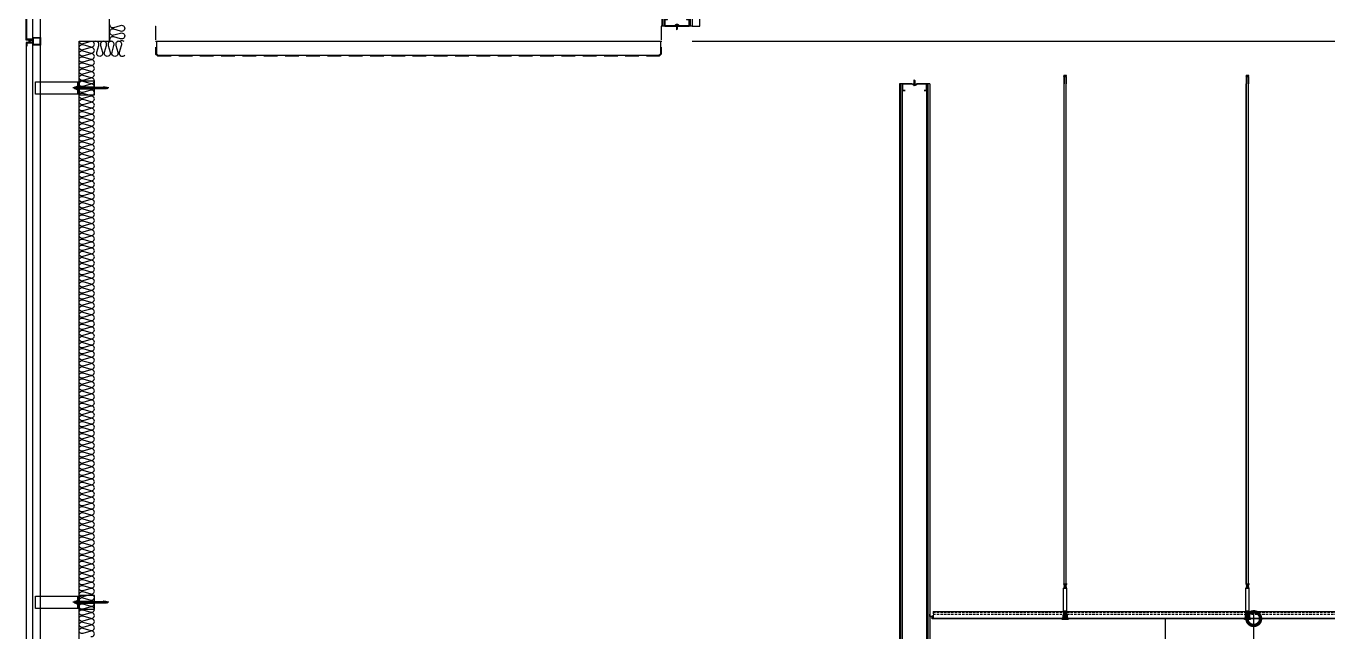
# Model space of a CAD drawing. Header units: millimetres. Extents: x 19868 to 801382, y -4805 to 85279.
# Drawn here: x 327538 to 336110, y 71291 to 75279 of the extents above; entities that cross this region are included whole.
import ezdxf

# ---------------------------------------------------------------- set-up
doc = ezdxf.new("R2010")
doc.units = ezdxf.units.MM
doc.header["$LTSCALE"] = 250
for name, pattern in [('A2', [8, 2, -2, 2, -2]), ('CENTER', [50.8, 31.75, -6.35, 6.35, -6.35]), ('CENTER2', [28.575, 19.05, -3.175, 3.175, -3.175]), ('H1', [1.5, 1, -0.5]), ('HID', [2.8, 1.8, -1]), ('HIDDEN', [9.525, 6.35, -3.175])]:
    doc.linetypes.add(name, pattern=pattern)
doc.layers.get('Defpoints').update_dxf_attribs({"color": 151})
for name, color, linetype in [('8입면선', 8, 'Continuous'), ('A-ETC-8', 8, 'Continuous'), ('A-ETC-SERVER', 5, 'H1'), ('A-FIN', 6, 'Continuous'), ('A-FIN-8', 8, 'Continuous'), ('A-WALL-D', 7, 'Continuous'), ('A-WP', 1, 'HID'), ('C-1', 252, 'Continuous'), ('C-HANGER', 8, 'Continuous'), ('C-HANGER-C', 8, 'Continuous'), ('C-sec', 252, 'Continuous'), ('C-STL4', 252, 'Continuous'), ('C-STL6', 8, 'Continuous'), ('C-T-BAR MAIN-', 252, 'Continuous'), ('C-삼성엔지니어링_CEILING', 252, 'Continuous'), ('C-압출', 252, 'Continuous'), ('GAGAM-DT', 7, 'Continuous'), ('ISL', 251, 'Continuous'), ('MO-S', 3, 'Continuous'), ('입면', 7, 'Continuous')]:
    doc.layers.add(name, color=color, linetype=linetype)
doc.layers.add('C-중심선', color=252, linetype='CENTER2', lineweight=20)
doc.layers.add('CK', color=221, linetype='Continuous', plot=False)
doc.styles.add('Gdim', font='')
doc.styles.get('Gdim').set_extended_font_data('Dotum')
doc.dimstyles.new('Gdim50', dxfattribs={"dimscale": 30, "dimtxt": 3, "dimasz": 6, "dimexe": 1.5, "dimexo": 2, "dimgap": 1, "dimtad": 1, "dimdec": 0, "dimzin": 0, "dimdsep": 46, "dimlunit": 6, "dimtxsty": 'Gdim', "dimblk": 'DOTSMALL', "dimcen": 1.5, "dimdle": 1.5, "dimclrd": 256, "dimclre": 256, "dimclrt": 256, "dimazin": 0, "dimtfac": 1, "dimtdec": 0, "dimtix": 1, "dimtmove": 2, "dimatfit": 3, "dimldrblk": 'DOTSMALL', "dimfxl": 1.5, "dimtolj": 1, "dimtzin": 0, "dimlwd": -1, "dimlwe": -1, "dimarcsym": 1})

# ---------------------------------------------------------------- blocks, each defined once
blk = doc.blocks.new('usgh')
at = {"layer": 'C-STL4'}
blk.add_lwpolyline([(1763311, 329517), (1763311, 329599), (1763381, 329599), (1763381, 329517)], close=True, dxfattribs=at)
at = {"layer": 'C-압출', "color": 252, "linetype": 'Continuous', "lineweight": 40, "extrusion": (0, 0, -1)}
for p, q in [((1763325, 329522), (1763320, 329517)), ((1763325, 329599), (1763322, 329596)), ((1763322, 329596), (1763325, 329592)), ((1763325, 329592), (1763322, 329588)), ((1763322, 329588), (1763325, 329584)), ((1763325, 329584), (1763322, 329580)), ((1763322, 329580), (1763325, 329576)), ((1763325, 329576), (1763322, 329572)), ((1763322, 329572), (1763325, 329568)), ((1763325, 329568), (1763322, 329565)), ((1763322, 329565), (1763325, 329561)), ((1763325, 329561), (1763322, 329557)), ((1763322, 329557), (1763325, 329553)), ((1763325, 329553), (1763322, 329549)), ((1763322, 329549), (1763325, 329545)), ((1763325, 329545), (1763322, 329541)), ((1763322, 329541), (1763325, 329538)), ((1763325, 329538), (1763322, 329534)), ((1763322, 329534), (1763325, 329530)), ((1763325, 329530), (1763322, 329526)), ((1763322, 329526), (1763325, 329522)), ((1763363, 329517), (1763368, 329522)), ((1763364, 329596), (1763368, 329599)), ((1763368, 329592), (1763364, 329596)), ((1763364, 329588), (1763368, 329592)), ((1763368, 329584), (1763364, 329588)), ((1763364, 329580), (1763368, 329584)), ((1763368, 329576), (1763364, 329580)), ((1763364, 329572), (1763368, 329576)), ((1763368, 329568), (1763364, 329572)), ((1763364, 329565), (1763368, 329568)), ((1763368, 329561), (1763364, 329565)), ((1763364, 329557), (1763368, 329561)), ((1763368, 329553), (1763364, 329557)), ((1763364, 329549), (1763368, 329553)), ((1763368, 329545), (1763364, 329549)), ((1763364, 329541), (1763368, 329545)), ((1763368, 329538), (1763364, 329541)), ((1763364, 329534), (1763368, 329538)), ((1763368, 329530), (1763364, 329534)), ((1763364, 329526), (1763368, 329530)), ((1763368, 329522), (1763364, 329526))]:
    blk.add_line(p, q, dxfattribs=at)
at = {"layer": 'C-중심선'}
blk.add_line((1763346, 329623), (1763346, 329480), dxfattribs=at)
blk = doc.blocks.new('r6okghj')
at = {"layer": 'C-삼성엔지니어링_CEILING'}
for p, q in [((1770244, 316436), (1770234, 316431)), ((1770244, 316390), (1770234, 316396)), ((1770344, 316436), (1770244, 316436)), ((1770253, 316436), (1770264, 316431)), ((1770253, 316390), (1770264, 316396)), ((1770274, 316436), (1770264, 316431)), ((1770264, 316396), (1770264, 316431)), ((1770274, 316390), (1770264, 316396)), ((1770314, 316436), (1770324, 316431)), ((1770314, 316390), (1770324, 316396)), ((1770334, 316436), (1770324, 316431)), ((1770324, 316396), (1770324, 316431)), ((1770334, 316390), (1770324, 316396)), ((1770344, 316436), (1770354, 316431)), ((1770344, 316390), (1770354, 316396))]:
    blk.add_line(p, q, dxfattribs=at)
for points in [[(1770234, 316431), (1770234, 316396)], [(1770244, 316390), (1770344, 316390)], [(1770354, 316396), (1770354, 316431)]]:
    blk.add_lwpolyline(points, dxfattribs=at)
blk = doc.blocks.new('격자틀-1')
at = {"layer": 'C-HANGER'}
for p, q in [((-16.4, 230.4), (6.3, 230.4)), ((-16.4, 230.4), (-16.4, 228.9)), ((-16.4, 228.9), (6.3, 228.9)), ((6.3, 230.4), (6.3, 228.9))]:
    blk.add_line(p, q, dxfattribs=at)
at = {"layer": 'C-HANGER-C'}
for p, q in [((-16.1, 52.1), (-16.1, 202)), ((6, 202), (-16.1, 202)), ((6, 52.1), (6, 202)), ((6, 52.1), (-16.1, 52.1))]:
    blk.add_line(p, q, dxfattribs=at)
at = {"layer": 'C-STL6', "linetype": 'CENTER2', "ltscale": 20}
blk.add_line((-5, 52.7), (-5, -5), dxfattribs=at)
at = {"layer": 'C-T-BAR MAIN-'}
blk.add_lwpolyline([(-14.3, 41.1), (-14.3, 52.1), (4.2, 52.1), (4.2, 41.1), (2.2, 41.1), (2.2, 50.1), (-12.3, 50.1), (-12.3, 41.1), (-14.3, 41.1)], dxfattribs=at)
at = {"layer": 'C-삼성엔지니어링_CEILING'}
for p, q in [((-14, 202), (-14, 203.8)), ((-12.4, 210.8), (-13.9, 209.9)), ((-12.4, 203.8), (-13.9, 204.7)), ((2.3, 210.8), (-12.4, 210.8)), ((2.3, 203.8), (-12.4, 203.8)), ((-11.1, 210.8), (-9.5, 209.9)), ((-11.1, 203.8), (-9.5, 204.7)), ((-10.7, 220.3), (-2.2, 222)), ((-10.7, 220.3), (-9.9, 221.6)), ((-10.7, 218.1), (1, 220.5)), ((-10.7, 220.3), (-9.9, 219.4)), ((-10.7, 218.1), (-9.9, 219.4)), ((-10.7, 215.9), (1, 218.3)), ((-10.7, 218.1), (-9.9, 217.2)), ((-10.7, 215.9), (-9.9, 217.2)), ((-10.7, 213.7), (1, 216.1)), ((-10.7, 215.9), (-9.9, 215)), ((-10.7, 213.7), (-9.9, 215)), ((-10.7, 213.7), (-9.9, 212.8)), ((-10.4, 213.4), (-10.4, 210.8)), ((-10.3, 222), (-9.9, 221.6)), ((-9.9, 221.6), (-7.6, 222)), ((-9.9, 221.6), (-7.6, 222)), ((-9.9, 219.4), (-0.2, 221.3)), ((-9.9, 219.4), (-0.2, 221.3)), ((-9.9, 217.2), (-0.2, 219.1)), ((-9.9, 217.2), (-0.2, 219.1)), ((-9.9, 215), (-0.2, 216.9)), ((-9.9, 215), (-0.2, 216.9)), ((-9.9, 212.8), (-0.2, 214.7)), ((-9.9, 212.8), (-0.2, 214.7)), ((-8, 210.8), (-9.5, 209.9)), ((-9.5, 204.7), (-9.5, 209.9)), ((-8, 203.8), (-9.5, 204.7)), ((-2.1, 210.8), (-0.6, 209.9)), ((-2.1, 203.8), (-0.6, 204.7)), ((1, 210.8), (-0.6, 209.9)), ((-0.6, 204.7), (-0.6, 209.9)), ((1, 203.8), (-0.6, 204.7)), ((-0.2, 221.3), (0.4, 222)), ((-0.2, 221.3), (1, 220.5)), ((-0.2, 219.1), (1, 220.5)), ((-0.2, 219.1), (1, 218.3)), ((-0.2, 216.9), (1, 218.3)), ((-0.2, 216.9), (1, 216.1)), ((-0.2, 214.7), (1, 216.1)), ((0.3, 215.3), (0.3, 210.8)), ((0.3, 215.3), (0.3, 210.8)), ((2.3, 210.8), (3.8, 209.9)), ((2.3, 203.8), (3.8, 204.7)), ((3.9, 202), (3.9, 203.8))]:
    blk.add_line(p, q, dxfattribs=at)
for points in [[(3.9, 203.8), (-14, 203.8)], [(-13.9, 209.9), (-13.9, 204.7)], [(-12.4, 203.8), (2.3, 203.8)], [(3.8, 204.7), (3.8, 209.9)]]:
    blk.add_lwpolyline(points, dxfattribs=at)
at = {"layer": 'C-압출', "linetype": 'Continuous', "lineweight": 40, "extrusion": (0, 0, -1)}
for p, q in [((-25.1, 0.3), (-25.1, 2.2)), ((-24.8, 2.5), (-12.6, 2.5)), ((-10.1, 0), (-24.8, 0)), ((-12.3, 2.8), (-12.3, 28.3)), ((-10.1, 50), (-8.3, 50)), ((-9.8, 19.7), (-9.8, 18.9)), ((-9.8, 18.9), (-9.2, 18.3)), ((-9.2, 18.3), (-9.8, 17.6)), ((-9.8, 17.6), (-9.2, 17)), ((-9.2, 17), (-9.8, 16.4)), ((-9.8, 16.4), (-9.2, 15.8)), ((-9.2, 15.8), (-9.8, 15.1)), ((-9.8, 15.1), (-9.2, 14.5)), ((-9.2, 14.5), (-9.8, 13.9)), ((-9.8, 13.9), (-9.2, 13.2)), ((-9.2, 13.2), (-9.8, 12.6)), ((-9.8, 12.6), (-9.2, 12)), ((-9.2, 12), (-9.8, 11.4)), ((-9.8, 11.4), (-9.2, 10.8)), ((-9.2, 10.8), (-9.8, 10.1)), ((-9.8, 10.1), (-9.2, 9.5)), ((-9.2, 9.5), (-9.8, 8.9)), ((-9.8, 8.9), (-9.2, 8.2)), ((-9.2, 8.2), (-9.8, 7.6)), ((-9.8, 7.6), (-9.2, 7)), ((-9.2, 7), (-9.8, 6.4)), ((-9.8, 6.4), (-9.2, 5.8)), ((-9.2, 5.8), (-9.8, 5.1)), ((-9.8, 5.1), (-9.2, 4.5)), ((-9.2, 4.5), (-9.8, 3.9)), ((-9.8, 3.9), (-9.2, 3.2)), ((-9.2, 3.2), (-9.8, 2.6)), ((-9.8, 2.6), (-9.2, 2)), ((-9.2, 2), (-9.8, 1.4)), ((-9.8, 1.4), (-9.8, 0.6)), ((-9.8, 0.6), (-9.8, 0.3)), ((-0.6, 20), (-9.5, 20)), ((-8.1, 49.7), (-8.1, 49.5)), ((-2, 49), (-2, 49.7)), ((-1.7, 50), (0.1, 50)), ((-0.9, 17.6), (-0.3, 18.3)), ((-0.3, 17), (-0.9, 17.6)), ((-0.9, 16.4), (-0.3, 17)), ((-0.3, 15.8), (-0.9, 16.4)), ((-0.9, 15.1), (-0.3, 15.8)), ((-0.3, 14.5), (-0.9, 15.1)), ((-0.9, 13.9), (-0.3, 14.5)), ((-0.3, 13.2), (-0.9, 13.9)), ((-0.9, 12.6), (-0.3, 13.2)), ((-0.3, 12), (-0.9, 12.6)), ((-0.9, 11.4), (-0.3, 12)), ((-0.3, 10.8), (-0.9, 11.4)), ((-0.9, 10.1), (-0.3, 10.8)), ((-0.3, 9.5), (-0.9, 10.1)), ((-0.9, 8.9), (-0.3, 9.5)), ((-0.3, 8.2), (-0.9, 8.9)), ((-0.9, 7.6), (-0.3, 8.2)), ((-0.3, 7), (-0.9, 7.6)), ((-0.9, 6.4), (-0.3, 7)), ((-0.3, 5.8), (-0.9, 6.4)), ((-0.9, 5.1), (-0.3, 5.8)), ((-0.3, 4.5), (-0.9, 5.1)), ((-0.9, 3.9), (-0.3, 4.5)), ((-0.3, 3.2), (-0.9, 3.9)), ((-0.9, 2.6), (-0.3, 3.2)), ((-0.3, 2), (-0.9, 2.6)), ((-0.9, 1.4), (-0.3, 2)), ((-0.3, 0.8), (-0.9, 1.4)), ((-0.3, 18.3), (-0.3, 19.7)), ((-0.3, 0.3), (-0.3, 0.8)), ((14.7, 0), (0, 0)), ((2.2, 28.3), (2.2, 2.8)), ((2.5, 2.5), (14.7, 2.5)), ((14.9, 2.2), (14.9, 0.3))]:
    blk.add_line(p, q, dxfattribs=at)
at = {"layer": 'C-압출', "linetype": 'Continuous', "lineweight": 40}
for p, q in [((-12.3, 28.3), (-12.3, 49.7)), ((-12, 50), (-8.3, 50)), ((-9.3, 31.3), (-9.3, 44.7)), ((-9, 45), (-8.3, 45)), ((-9, 31), (-1.1, 31)), ((-8.1, 49.7), (-8.1, 45.3)), ((-2, 49.7), (-2, 45.3)), ((-1.7, 50), (1.9, 50)), ((-1.7, 45), (-1.1, 45)), ((-0.8, 31.3), (-0.8, 44.7)), ((2.2, 28.3), (2.2, 49.7))]:
    blk.add_line(p, q, dxfattribs=at)
at = {"layer": 'C-압출', "linetype": 'Continuous', "lineweight": 40, "extrusion": (0, 0, -1)}
for centre, start, end in [((24.8, 0.3), 270, 0), ((12.6, 2.8), 180, 270), ((10.1, 0.3), 180, 270), ((9.5, 19.7), 0, 90), ((8.3, 49.7), 90, 180), ((1.7, 49.7), 0, 90), ((0.6, 19.7), 90, 180), ((0, 0.3), 270, 0), ((-2.5, 2.8), 270, 0), ((-14.7, 2.2), 90, 180), ((-14.7, 0.3), 180, 270)]:
    blk.add_arc(centre, 0.3, start, end, dxfattribs=at)
at = {"layer": 'C-압출', "linetype": 'Continuous', "lineweight": 40}
for centre, start, end in [((-12, 49.7), 90, 180), ((-9, 44.7), 90, 180), ((-9, 31.3), 180, 270), ((-8.3, 49.7), 0, 90), ((-8.3, 45.3), 270, 0), ((-1.7, 45.3), 180, 270), ((-1.1, 44.7), 0, 90), ((-1.1, 31.3), 270, 0), ((1.9, 49.7), 0, 90)]:
    blk.add_arc(centre, 0.3, start, end, dxfattribs=at)
at = {"layer": 'C-압출'}
blk.add_arc((-1.7, 49.7), 0.3, 90, 180, dxfattribs=at)
at = {"layer": 'C-중심선', "linetype": 'CENTER', "lineweight": 5}
blk.add_line((-14.5, 25.5), (4.4, 25.5), dxfattribs=at)
at = {"layer": 'C-HANGER-C'}
for name, p, xscale, yscale, zscale in [('r6okghj', (-263370.1, -46847), 0.1487691112046762, 0.1487691112046762, 0.1487691112046762), ('usgh', (-176673.6, -32977.4), 0.1001893939418906, 0.1001893939418906, 0.1001893939418906)]:
    blk.add_blockref(name, p, dxfattribs=dict(at, xscale=xscale, yscale=yscale, zscale=zscale))
blk = doc.blocks.new('A$C632c858f')
at = {"layer": 'A-ETC-8'}
blk.add_arc((-2.8, 0), 24, 341.82483, 18.17517, dxfattribs=at)
blk.add_ellipse((34, 0), major_axis=(7.59, 0), ratio=0.987937, dxfattribs=at)
blk = doc.blocks.new('A$Cae507117')
at = {"layer": 'A-ETC-8'}
for points in [[(-50, 0), (-50, -50), (0, -50), (0, 0)], [(-46.8, -3.2), (-46.8, -46.8), (-3.2, -46.8), (-3.2, -3.2)]]:
    blk.add_lwpolyline(points, close=True, dxfattribs=at)
blk = doc.blocks.new('A$C8f9dbc63')
at = {"layer": 'A-ETC-SERVER', "color": 8, "linetype": 'HID', "ltscale": 0.5}
blk.add_line((0, 2650), (0, 4200), dxfattribs=at)
blk = doc.blocks.new('_DotSmall')
at = {"color": 0, "linetype": 'ByBlock', "const_width": 0.5}
blk.add_lwpolyline([(-0.0625, 0, 1), (0.0625, 0, 1)], format="xyb", close=True, dxfattribs=at)
blk = doc.blocks.new('*D76')
at = {"layer": 'CK', "transparency": 16777216}
for p, q in [((335621, 67133.9), (335621, 71423.9)), ((335248.2, 71378.9), (335666, 71378.9)), ((335248.2, 67178.9), (335666, 67178.9))]:
    blk.add_line(p, q, dxfattribs=at)
at = {"layer": 'Defpoints', "color": 0, "transparency": 16777216}
for p in [(335188.2, 71378.9), (335621, 71378.9), (335188.2, 67178.9)]:
    blk.add_point(p, dxfattribs=at)
at = {"layer": 'CK', "transparency": 16777216, "xscale": 180, "yscale": 180, "zscale": 180}
for p, rotation in [((335621, 71378.9), 90), ((335621, 67178.9), 270)]:
    blk.add_blockref('_DotSmall', p, dxfattribs=dict(at, rotation=rotation))
at = {"layer": 'CK', "transparency": 16777216, "insert": (335537.2, 69278.9), "char_height": 90, "attachment_point": 5, "rotation": 90, "style": 'Gdim'}
blk.add_mtext('\\A1;4,200', dxfattribs=at)
blk = doc.blocks.new('*U122')
at = {"layer": '8입면선', "color": 8}
for p, q in [((3316397.6, 472011.4), (3316397.6, 479631.4)), ((3316577.6, 472011.4), (3316577.6, 479631.4))]:
    blk.add_line(p, q, dxfattribs=at)
at = {"layer": 'A-WALL-D'}
for p, q in [((3316387.6, 479631.4), (3316387.6, 472011.4)), ((3316407.6, 479631.4), (3316387.6, 479631.4)), ((3316407.6, 472021.4), (3316407.6, 479631.4)), ((3316567.6, 472021.4), (3316567.6, 479631.4)), ((3316587.6, 479631.4), (3316567.6, 479631.4)), ((3316587.6, 479631.4), (3316587.6, 472011.4)), ((3316407.6, 472011.4), (3316387.6, 472011.4)), ((3316587.6, 472011.4), (3316567.6, 472011.4))]:
    blk.add_line(p, q, dxfattribs=at)
at = {"layer": 'CK', "linetype": 'Continuous'}
blk.add_line((3316472.9, 472011.4), (3316502.3, 472011.4), dxfattribs=at)
at = {"layer": 'GAGAM-DT', "color": 8}
for p, q in [((3316485.3, 479625.6), (3316485.3, 479657)), ((3316490.3, 479651.5), (3316485.3, 479657)), ((3316492.7, 479625.6), (3316482.8, 479625.6)), ((3316482.8, 479625.6), (3316482.8, 479622.1)), ((3316491.2, 479620.6), (3316484.3, 479620.6)), ((3316485.3, 479625.6), (3316485.3, 479620.6)), ((3316490.3, 479625.6), (3316490.3, 479651.5)), ((3316490.3, 479625.6), (3316490.3, 479620.6)), ((3316492.7, 479625.6), (3316492.7, 479622.1)), ((3316482.8, 472017.2), (3316482.8, 472020.7)), ((3316492.7, 472017.2), (3316482.8, 472017.2)), ((3316491.2, 472022.2), (3316484.3, 472022.2)), ((3316485.3, 472017.2), (3316485.3, 472022.2)), ((3316485.3, 472017.2), (3316485.3, 471985.8)), ((3316490.3, 471991.3), (3316485.3, 471985.8)), ((3316490.3, 472017.2), (3316490.3, 472022.2)), ((3316490.3, 472017.2), (3316490.3, 471991.3)), ((3316492.7, 472017.2), (3316492.7, 472020.7))]:
    blk.add_line(p, q, dxfattribs=at)
for centre, start, end in [((3316484.3, 479622.1), 180, 270), ((3316491.2, 479622.1), 270, 0), ((3316484.3, 472020.7), 90, 180), ((3316491.2, 472020.7), 0, 90)]:
    blk.add_arc(centre, 1.51, start, end, dxfattribs=at)
at = {"layer": '입면', "color": 6}
for p, q in [((3316407.6, 479586.4), (3316407.6, 479631.4)), ((3316407.6, 479631.4), (3316472.9, 479631.4)), ((3316425.4, 479586.4), (3316407.6, 479586.4)), ((3316472.4, 479630.2), (3316408.8, 479630.2)), ((3316408.8, 479630.2), (3316408.8, 479587.6)), ((3316408.8, 479587.6), (3316425.4, 479587.6)), ((3316425.4, 479587.6), (3316425.4, 479586.4)), ((3316477.4, 479624.4), (3316472.4, 479630.2)), ((3316472.9, 479631.4), (3316477.9, 479625.6)), ((3316497.8, 479624.4), (3316477.4, 479624.4)), ((3316477.9, 479625.6), (3316497.3, 479625.6)), ((3316497.3, 479625.6), (3316502.3, 479631.4)), ((3316502.8, 479630.2), (3316497.8, 479624.4)), ((3316502.3, 479631.4), (3316567.6, 479631.4)), ((3316566.4, 479630.2), (3316502.8, 479630.2)), ((3316549.8, 479586.4), (3316549.8, 479587.6)), ((3316549.8, 479587.6), (3316566.4, 479587.6)), ((3316567.6, 479586.4), (3316549.8, 479586.4)), ((3316566.4, 479587.6), (3316566.4, 479630.2)), ((3316567.6, 479631.4), (3316567.6, 479586.4)), ((3316425.4, 472056.4), (3316407.6, 472056.4)), ((3316407.6, 472056.4), (3316407.6, 472011.4)), ((3316408.8, 472012.6), (3316408.8, 472055.2)), ((3316408.8, 472055.2), (3316425.4, 472055.2)), ((3316425.4, 472055.2), (3316425.4, 472056.4)), ((3316567.6, 472056.4), (3316549.8, 472056.4)), ((3316549.8, 472056.4), (3316549.8, 472055.2)), ((3316549.8, 472055.2), (3316566.4, 472055.2)), ((3316566.4, 472055.2), (3316566.4, 472012.6)), ((3316567.6, 472011.4), (3316567.6, 472056.4)), ((3316407.6, 472011.4), (3316472.9, 472011.4)), ((3316472.4, 472012.6), (3316408.8, 472012.6)), ((3316477.4, 472018.5), (3316472.4, 472012.6)), ((3316472.9, 472011.4), (3316477.9, 472017.3)), ((3316497.8, 472018.5), (3316477.4, 472018.5)), ((3316477.9, 472017.3), (3316497.3, 472017.3)), ((3316497.3, 472017.3), (3316502.3, 472011.4)), ((3316502.8, 472012.6), (3316497.8, 472018.5)), ((3316502.3, 472011.4), (3316567.6, 472011.4)), ((3316566.4, 472012.6), (3316502.8, 472012.6))]:
    blk.add_line(p, q, dxfattribs=at)
blk = doc.blocks.new('*U123')
at = {"layer": '8입면선', "color": 8}
for p, q in [((3316397.6, 472011.4), (3316397.6, 477051.4)), ((3316577.6, 472011.4), (3316577.6, 477051.4))]:
    blk.add_line(p, q, dxfattribs=at)
at = {"layer": 'A-WALL-D'}
for p, q in [((3316387.6, 477051.4), (3316387.6, 472011.4)), ((3316407.6, 477051.4), (3316387.6, 477051.4)), ((3316407.6, 472021.4), (3316407.6, 477051.4)), ((3316567.6, 472021.4), (3316567.6, 477051.4)), ((3316587.6, 477051.4), (3316567.6, 477051.4)), ((3316587.6, 477051.4), (3316587.6, 472011.4)), ((3316407.6, 472011.4), (3316387.6, 472011.4)), ((3316587.6, 472011.4), (3316567.6, 472011.4))]:
    blk.add_line(p, q, dxfattribs=at)
at = {"layer": 'CK', "linetype": 'Continuous'}
blk.add_line((3316472.9, 472011.4), (3316502.3, 472011.4), dxfattribs=at)
at = {"layer": 'GAGAM-DT', "color": 8}
for p, q in [((3316492.7, 477045.6), (3316482.8, 477045.6)), ((3316482.8, 477045.6), (3316482.8, 477042.1)), ((3316491.2, 477040.6), (3316484.3, 477040.6)), ((3316485.3, 477045.6), (3316485.3, 477077)), ((3316490.3, 477071.5), (3316485.3, 477077)), ((3316485.3, 477045.6), (3316485.3, 477040.6)), ((3316490.3, 477045.6), (3316490.3, 477071.5)), ((3316490.3, 477045.6), (3316490.3, 477040.6)), ((3316492.7, 477045.6), (3316492.7, 477042.1)), ((3316482.8, 472017.2), (3316482.8, 472020.7)), ((3316492.7, 472017.2), (3316482.8, 472017.2)), ((3316491.2, 472022.2), (3316484.3, 472022.2)), ((3316485.3, 472017.2), (3316485.3, 472022.2)), ((3316485.3, 472017.2), (3316485.3, 471985.8)), ((3316490.3, 471991.3), (3316485.3, 471985.8)), ((3316490.3, 472017.2), (3316490.3, 472022.2)), ((3316490.3, 472017.2), (3316490.3, 471991.3)), ((3316492.7, 472017.2), (3316492.7, 472020.7))]:
    blk.add_line(p, q, dxfattribs=at)
for centre, start, end in [((3316484.3, 477042.1), 180, 270), ((3316491.2, 477042.1), 270, 0), ((3316484.3, 472020.7), 90, 180), ((3316491.2, 472020.7), 0, 90)]:
    blk.add_arc(centre, 1.51, start, end, dxfattribs=at)
at = {"layer": '입면', "color": 6}
for p, q in [((3316407.6, 477006.4), (3316407.6, 477051.4)), ((3316407.6, 477051.4), (3316472.9, 477051.4)), ((3316425.4, 477006.4), (3316407.6, 477006.4)), ((3316472.4, 477050.2), (3316408.8, 477050.2)), ((3316408.8, 477050.2), (3316408.8, 477007.6)), ((3316408.8, 477007.6), (3316425.4, 477007.6)), ((3316425.4, 477007.6), (3316425.4, 477006.4)), ((3316477.4, 477044.4), (3316472.4, 477050.2)), ((3316472.9, 477051.4), (3316477.9, 477045.6)), ((3316497.8, 477044.4), (3316477.4, 477044.4)), ((3316477.9, 477045.6), (3316497.3, 477045.6)), ((3316497.3, 477045.6), (3316502.3, 477051.4)), ((3316502.8, 477050.2), (3316497.8, 477044.4)), ((3316502.3, 477051.4), (3316567.6, 477051.4)), ((3316566.4, 477050.2), (3316502.8, 477050.2)), ((3316549.8, 477006.4), (3316549.8, 477007.6)), ((3316549.8, 477007.6), (3316566.4, 477007.6)), ((3316567.6, 477006.4), (3316549.8, 477006.4)), ((3316566.4, 477007.6), (3316566.4, 477050.2)), ((3316567.6, 477051.4), (3316567.6, 477006.4)), ((3316425.4, 472056.4), (3316407.6, 472056.4)), ((3316407.6, 472056.4), (3316407.6, 472011.4)), ((3316408.8, 472012.6), (3316408.8, 472055.2)), ((3316408.8, 472055.2), (3316425.4, 472055.2)), ((3316425.4, 472055.2), (3316425.4, 472056.4)), ((3316567.6, 472056.4), (3316549.8, 472056.4)), ((3316549.8, 472056.4), (3316549.8, 472055.2)), ((3316549.8, 472055.2), (3316566.4, 472055.2)), ((3316566.4, 472055.2), (3316566.4, 472012.6)), ((3316567.6, 472011.4), (3316567.6, 472056.4)), ((3316407.6, 472011.4), (3316472.9, 472011.4)), ((3316472.4, 472012.6), (3316408.8, 472012.6)), ((3316477.4, 472018.5), (3316472.4, 472012.6)), ((3316472.9, 472011.4), (3316477.9, 472017.3)), ((3316497.8, 472018.5), (3316477.4, 472018.5)), ((3316477.9, 472017.3), (3316497.3, 472017.3)), ((3316497.3, 472017.3), (3316502.3, 472011.4)), ((3316502.8, 472012.6), (3316497.8, 472018.5)), ((3316502.3, 472011.4), (3316567.6, 472011.4)), ((3316566.4, 472012.6), (3316502.8, 472012.6))]:
    blk.add_line(p, q, dxfattribs=at)
blk = doc.blocks.new('너트 M12')
for p, q in [((-9, 0), (9, 0)), ((-9.5, -9), (-9.5, -0.5)), ((9, -9.5), (-9, -9.5)), ((0, -8.3), (0, -1.2)), ((9.5, -0.5), (9.5, -9))]:
    blk.add_line(p, q)
for centre, start, end in [((-9, -0.5), 90, 180), ((-9, -9), 180, 270), ((9, -0.5), 0, 90), ((9, -9), 270, 0)]:
    blk.add_arc(centre, 0.5, start, end)
at = {"extrusion": (0, 0, -1)}
for centre, major_axis, ratio, start_param, end_param in [((-4.8, -0.9), (-4.75, 0.31), 0.185359, -0.024388, 3.141593), ((4.8, -0.9), (4.75, 0.31), 0.185108, 3.141593, 6.30754), ((-4.8, -8.6), (4.75, 0.31), 0.187111, 0, 3.166211), ((4.8, -8.6), (-4.75, 0.31), 0.185991, 3.117121, 6.283185)]:
    blk.add_ellipse(centre, major_axis=major_axis, ratio=ratio, start_param=start_param, end_param=end_param, dxfattribs=at)
blk = doc.blocks.new('A$C5ebcaad0')
at = {"layer": 'A-ETC-8'}
for p, q in [((-449, -225), (-214, -225)), ((-439, -220.5), (-439, -229.5)), ((-437, -219), (-437.5, -219)), ((-437.5, -231), (-437, -231)), ((-426, -220.5), (-437, -219)), ((-437, -231), (-426, -229.5)), ((-431.6, -219.7), (-431.6, -221.5)), ((-431.6, -228.5), (-431.6, -230.2)), ((-431.1, -222.3), (-429.3, -223.5)), ((-431.1, -227.7), (-429.3, -226.5)), ((-415.6, -218.7), (-430.6, -218.7)), ((-430.6, -231.2), (-415.6, -231.2)), ((-421.1, -224), (-427.7, -224)), ((-421.1, -226), (-427.7, -226)), ((-426, -220.5), (-412, -220.5)), ((-426, -229.5), (-412, -229.5)), ((-420.6, -223.5), (-420.6, -223)), ((-420.6, -227), (-420.6, -226.5)), ((-416.6, -227), (-416.6, -223)), ((-415.6, -218.7), (-412.6, -218.7)), ((-415.6, -231.2), (-412.6, -231.2)), ((-412.6, -218.7), (-412.6, -231.2)), ((-412, -231), (-412, -219)), ((-409, -219), (-412, -219)), ((-412, -231), (-409, -231)), ((-409, -231), (-409, -219)), ((-355, -219), (-409, -219)), ((-409, -231), (-355, -231)), ((-355, -219), (-245.5, -219)), ((-245.5, -231), (-355, -231)), ((-234.2, -229.5), (-224, -229.5)), ((-234, -219), (-225.5, -219)), ((-234, -220.5), (-224, -220.5)), ((-234, -231), (-225.5, -231)), ((-225.5, -231), (-225.5, -219)), ((-224, -220.5), (-225.5, -219)), ((-224, -229.5), (-225.5, -231)), ((-224, -229.5), (-224, -220.5))]:
    blk.add_line(p, q, dxfattribs=at)
for points in [[(-255, -180.5), (-255, -269.5), (-355, -269.5), (-355, -180.5)], [(33.5, -185), (-251.5, -185), (-251.5, -265), (33.5, -265)], [(-251.5, -265), (-245.5, -265), (-245.5, -185), (-251.5, -185)], [(-245.5, -210), (-245.5, -240), (-243.5, -240), (-243.5, -210)]]:
    blk.add_lwpolyline(points, close=True, dxfattribs=at)
blk.add_lwpolyline([(-251.5, -177.5), (-251.5, -272.5, -0.414214), (-252.5, -273.5), (-255, -273.5), (-255, -176.5), (-252.5, -176.5, -0.414214)], format="xyb", close=True, dxfattribs=at)
for centre, radius, start, end in [((-437.5, -220.5), 1.5, 90, 180), ((-437.5, -229.5), 1.5, 180, 270), ((-430.6, -219.7), 1, 90, 180), ((-430.6, -221.5), 1, 180, 236.30993), ((-430.6, -228.5), 1, 123.69007, 180), ((-430.6, -230.2), 1, 180, 270), ((-427.7, -221), 3, 236.30993, 270), ((-427.7, -229), 3, 90, 123.69007), ((-421.1, -223.5), 0.5, 270, 0), ((-421.1, -226.5), 0.5, 0, 90), ((-418.6, -223), 2, 90, 180), ((-418.6, -227), 2, 180, 270), ((-418.6, -223), 2, 0, 90), ((-418.6, -227), 2, 270, 0)]:
    blk.add_arc(centre, radius, start, end, dxfattribs=at)
at = {"layer": 'A-ETC-8', "xscale": -1, "rotation": 90}
blk.add_blockref('너트 M12', (-243.5, -225), dxfattribs=at)

msp = doc.modelspace()

# ---------------------------------------------------------------- linework, layer by layer
at = {"layer": 'A-ETC-8'}
for p, q in [((327583.2, 51538.9), (327583.2, 76148.9, 0)), ((327633.2, 51538.9), (327633.2, 76148.9, 0))]:
    msp.add_line(p, q, dxfattribs=at)
for points in [[(327546.2, 75190.4), (327581.2, 75190.4), (327581.2, 75179.4), (327583.2, 75179.4), (327583.2, 75192.4), (327547.9, 75192.4, 0.226541), (327544.2, 75196.1), (327544.2, 75210.8), (327542.2, 75210.8), (327542.2, 75194.4, -0.414214)], [(327546.2, 75167.4), (327581.2, 75167.4), (327581.2, 75178.4), (327583.2, 75178.4), (327583.2, 75165.4), (327547.9, 75165.4, -0.226541), (327544.2, 75161.8), (327544.2, 75147.1), (327542.2, 75147.1), (327542.2, 75163.4, 0.414214)]]:
    msp.add_lwpolyline(points, format="xyb", close=True, dxfattribs=at)
at = {"layer": 'A-FIN'}
for p, q in [((328391.2, 75178.9), (331723.2, 75178.9)), ((331923.2, 75178.9), (343688.2, 75178.9))]:
    msp.add_line(p, q, dxfattribs=at)
for points in [[(327579.2, 75190.4), (327579.2, 75186.4), (327538.2, 75186.4), (327538.2, 76163.9), (327581.2, 76163.9), (327581.2, 76159.9), (327542.2, 76159.9), (327542.2, 75190.4), (327579.2, 75190.4)], [(327579.2, 75167.4), (327579.2, 75171.4), (327538.2, 75171.4), (327538.2, 71186.4), (327579.2, 71186.4), (327579.2, 71190.4), (327542.2, 71190.4), (327542.2, 75167.4), (327579.2, 75167.4)]]:
    msp.add_lwpolyline(points, close=True, dxfattribs=at)
at = {"layer": 'A-FIN-8'}
for p, q in [((328396.2, 75178.9), (328396.2, 75097.1)), ((331715.2, 75178.9), (331715.2, 75097.1)), ((328406.4, 75086.9), (328396.2, 75097.1)), ((328406.4, 75086.9), (331705, 75086.9)), ((331705, 75086.9), (331715.2, 75097.1))]:
    msp.add_line(p, q, dxfattribs=at)
at = {"layer": 'A-WP', "ltscale": 0.2}
for p, q in [((328403.4, 75081.9), (328391.2, 75094.1)), ((331708.1, 75081.9), (331720.2, 75094.1)), ((328403.4, 75081.9), (331708.1, 75081.9))]:
    msp.add_line(p, q, dxfattribs=at)
at = {"layer": 'A-WP', "linetype": 'HID', "ltscale": 0.2}
msp.add_lwpolyline([(328388.2, 75278.9), (328391.2, 75278.9), (328391.2, 75094.1)], dxfattribs=at)
at = {"layer": 'A-WP', "linetype": 'HID', "ltscale": 0.2, "elevation": 0}
msp.add_lwpolyline([(331723.2, 75278.9), (331720.2, 75278.9), (331720.2, 75094.1)], dxfattribs=at)
at = {"layer": 'C-1', "linetype": 'A2'}
for p, q in [((334370.7, 74946.1), (334369.6, 74948.9)), ((334375.8, 74951.2), (334370.1, 74950)), ((334374.5, 74941.7), (334370.2, 74951.5)), ((334370.7, 74946.1), (334371.6, 74946.4)), ((334371.4, 74944.4), (334372.2, 74944.7)), ((334372.4, 74941.7), (334371.4, 74944.4)), ((334372.2, 74944.7), (334371.6, 74946.4)), ((334386.9, 74953.8), (334371.7, 74953.8)), ((334372.4, 74898.9), (334372.4, 74941.7)), ((334374.5, 74898.9), (334374.5, 74941.7)), ((334379.3, 74942.5), (334376.7, 74950.7)), ((334379.3, 74942.5), (334381.9, 74950.7)), ((334388.5, 74950), (334382.9, 74951.2)), ((334384.2, 74941.7), (334388.4, 74951.5)), ((334384.2, 74941.7), (334384.2, 74898.9)), ((334386.2, 74941.7), (334387.3, 74944.4)), ((334386.2, 74941.7), (334386.2, 74898.9)), ((334386.4, 74944.7), (334387, 74946.4)), ((334387.3, 74944.4), (334386.4, 74944.7)), ((334387.9, 74946.1), (334387, 74946.4)), ((334387.9, 74946.1), (334389, 74948.9)), ((335570.7, 74946.1), (335569.6, 74948.9)), ((335575.8, 74951.2), (335570.1, 74950)), ((335574.5, 74941.7), (335570.2, 74951.5)), ((335570.7, 74946.1), (335571.6, 74946.4)), ((335571.4, 74944.4), (335572.2, 74944.7)), ((335572.4, 74941.7), (335571.4, 74944.4)), ((335572.2, 74944.7), (335571.6, 74946.4)), ((335586.9, 74953.8), (335571.7, 74953.8)), ((335572.4, 74898.9), (335572.4, 74941.7)), ((335574.5, 74898.9), (335574.5, 74941.7)), ((335579.3, 74942.5), (335576.7, 74950.7)), ((335579.3, 74942.5), (335581.9, 74950.7)), ((335588.5, 74950), (335582.9, 74951.2)), ((335584.2, 74941.7), (335588.4, 74951.5)), ((335584.2, 74941.7), (335584.2, 74898.9)), ((335586.2, 74941.7), (335587.3, 74944.4)), ((335586.2, 74941.7), (335586.2, 74898.9)), ((335586.4, 74944.7), (335587, 74946.4)), ((335587.3, 74944.4), (335586.4, 74944.7)), ((335587.9, 74946.1), (335587, 74946.4)), ((335587.9, 74946.1), (335589, 74948.9))]:
    msp.add_line(p, q, dxfattribs=at)
for centre, radius, start, end in [((334370.3, 74949.2), 0.808, 102.52881, 201.80141), ((334371.7, 74952.2), 1.62, 90, 203.42869), ((334375.9, 74950.4), 0.808, 17.65012, 102.52881), ((334382.7, 74950.4), 0.808, 77.47119, 162.34988), ((334386.9, 74952.2), 1.62, 336.57131, 90), ((334388.3, 74949.2), 0.808, 338.19859, 77.47119), ((335570.3, 74949.2), 0.808, 102.52881, 201.80141), ((335571.7, 74952.2), 1.62, 90, 203.42869), ((335575.9, 74950.4), 0.808, 17.65012, 102.52881), ((335582.7, 74950.4), 0.808, 77.47119, 162.34988), ((335586.9, 74952.2), 1.62, 336.57131, 90), ((335588.3, 74949.2), 0.808, 338.19859, 77.47119)]:
    msp.add_arc(centre, radius, start, end, dxfattribs=at)
at = {"layer": 'C-HANGER'}
for p, q in [((334372.1, 71606.9), (334372.1, 74898.9)), ((334373, 71606.9), (334373, 74898.9)), ((334385.6, 71606.9), (334385.6, 74898.9)), ((334386.5, 71606.9), (334386.5, 74898.9)), ((335572.1, 71606.9), (335572.1, 74898.9)), ((335573, 71606.9), (335573, 74898.9)), ((335585.6, 71606.9), (335585.6, 74898.9)), ((335586.5, 71606.9), (335586.5, 74898.9))]:
    msp.add_line(p, q, dxfattribs=at)
at = {"layer": 'C-sec'}
for points in [[(333511.1, 71379.7), (334365.4, 71379.7, 0.361786), (334365.6, 71380), (334365.6, 71401.7), (334366.3, 71401.7), (334366.3, 71379.2, -0.414214), (334366, 71378.9), (333510.5, 71378.9, -0.414214), (333510.2, 71379.2), (333510.2, 71401.7), (333510.9, 71401.7), (333510.9, 71380, 0.414214), (333511.2, 71379.7)], [(334393.3, 71379.7), (335565.4, 71379.7, 0.361786), (335565.6, 71380), (335565.6, 71401.7), (335566.3, 71401.7), (335566.3, 71379.2, -0.414214), (335566, 71378.9), (334392.6, 71378.9, -0.414214), (334392.3, 71379.2), (334392.3, 71401.7), (334393, 71401.7), (334393, 71380, 0.414214), (334393.3, 71379.7)], [(335593.3, 71379.7), (336765.4, 71379.7, 0.361786), (336765.6, 71380), (336765.6, 71401.7), (336766.3, 71401.7), (336766.3, 71379.2, -0.414214), (336766, 71378.9), (335592.6, 71378.9, -0.414214), (335592.3, 71379.2), (335592.3, 71401.7), (335593, 71401.7), (335593, 71380, 0.414214), (335593.3, 71379.7)]]:
    msp.add_lwpolyline(points, format="xyb", dxfattribs=at)
at = {"layer": 'C-STL6'}
msp.add_line((333510.2, 71426.4), (348766.3, 71426.4), dxfattribs=at)
at = {"layer": 'C-STL6', "linetype": 'HIDDEN', "ltscale": 0.01}
for p, q in [((333510.2, 71426.4), (333510.2, 71407.5)), ((333510.2, 71421.5), (348766.3, 71421.5)), ((333510.2, 71407.5), (348766.3, 71407.5))]:
    msp.add_line(p, q, dxfattribs=at)
at = {"layer": 'ISL'}
msp.add_lwpolyline([(327888.2, 51458.9), (327888.2, 75178.9), (328088.2, 75178.9), (328088.2, 81928.9)], dxfattribs=at)
at = {"layer": 'ISL', "elevation": 0}
msp.add_lwpolyline([(331923.2, 75278.9), (331973.2, 75278.9), (331973.2, 80268.9), (332378.2, 80268.9), (332378.2, 79518.9), (333398.2, 79518.9), (333398.2, 80268.9), (343128.2, 80268.9), (343128.2, 79518.9), (343638.2, 79518.9), (343638.2, 75278.9), (343688.2, 75278.9)], dxfattribs=at)
at = {"layer": 'ISL'}
for points in [[(328088.2, 75288.9, 0.524856), (328115.3, 75270.2), (328161.1, 75282.6, -1.449198), (328161.1, 75245.2), (328115.3, 75257.6, 0.524856), (328088.2, 75238.9, 0.524856), (328115.3, 75220.2), (328161.1, 75232.6, -1.449198), (328161.1, 75195.2), (328115.3, 75207.6, 0.524856), (328088.2, 75188.9, 0.131335), (328090.9, 75178.9, 0.131335)], [(327964, 71261.3, 1.372593), (327964, 71296.6), (327912.4, 71281.3, -0.509267), (327888.2, 71299, -0.509267), (327912.4, 71316.6), (327964, 71301.3, 1.372593), (327964, 71336.6), (327912.4, 71321.3, -0.509267), (327888.2, 71339, -0.509267), (327912.4, 71356.6), (327964, 71341.3, 1.372593), (327964, 71376.6), (327912.4, 71361.3, -0.509267), (327888.2, 71379, -0.509267), (327912.4, 71396.6), (327964, 71381.3, 1.372593), (327964, 71416.6), (327912.4, 71401.3, -0.509267), (327888.2, 71419, -0.509267), (327912.4, 71436.6), (327964, 71421.3, 1.372593), (327964, 71456.6), (327912.4, 71441.3, -0.509267), (327888.2, 71459, -0.509267), (327912.4, 71476.6), (327964, 71461.3, 1.372593), (327964, 71496.6), (327912.4, 71481.3, -0.509267), (327888.2, 71499, -0.509267), (327912.4, 71516.6), (327964, 71501.3, 1.372593), (327964, 71536.6), (327912.4, 71521.3, -0.509267), (327888.2, 71539, -0.509267), (327912.4, 71556.6), (327964, 71541.3, 1.372593), (327964, 71576.6), (327912.4, 71561.3, -0.509267), (327888.2, 71579, -0.509267), (327912.4, 71596.6), (327964, 71581.3, 1.372593), (327964, 71616.6), (327912.4, 71601.3, -0.509267), (327888.2, 71619, -0.509267), (327912.4, 71636.6), (327964, 71621.3, 1.372593), (327964, 71656.6), (327912.4, 71641.3, -0.509267), (327888.2, 71659, -0.509267), (327912.4, 71676.6), (327964, 71661.3, 1.372593), (327964, 71696.6), (327912.4, 71681.3, -0.509267), (327888.2, 71699, -0.509267), (327912.4, 71716.6), (327964, 71701.3, 1.372593), (327964, 71736.6), (327912.4, 71721.3, -0.509267), (327888.2, 71739, -0.509267), (327912.4, 71756.6), (327964, 71741.3, 1.372593), (327964, 71776.6), (327912.4, 71761.3, -0.509267), (327888.2, 71779, -0.509267), (327912.4, 71796.6), (327964, 71781.3, 1.372593), (327964, 71816.6), (327912.4, 71801.3, -0.509267), (327888.2, 71819, -0.509267), (327912.4, 71836.6), (327964, 71821.3, 1.372593), (327964, 71856.6), (327912.4, 71841.3, -0.509267), (327888.2, 71859, -0.509267), (327912.4, 71876.6), (327964, 71861.3, 1.372593), (327964, 71896.6), (327912.4, 71881.3, -0.509267), (327888.2, 71899, -0.509267), (327912.4, 71916.6), (327964, 71901.3, 1.372593), (327964, 71936.6), (327912.4, 71921.3, -0.509267), (327888.2, 71939, -0.509267), (327912.4, 71956.6), (327964, 71941.3, 1.372593), (327964, 71976.6), (327912.4, 71961.3, -0.509267), (327888.2, 71979, -0.509267), (327912.4, 71996.6), (327964, 71981.3, 1.372593), (327964, 72016.6), (327912.4, 72001.3, -0.509267), (327888.2, 72019, -0.509267), (327912.4, 72036.6), (327964, 72021.3, 1.372593), (327964, 72056.6), (327912.4, 72041.3, -0.509267), (327888.2, 72059, -0.509267), (327912.4, 72076.6), (327964, 72061.3, 1.372593), (327964, 72096.6), (327912.4, 72081.3, -0.509267), (327888.2, 72099, -0.509267), (327912.4, 72116.6), (327964, 72101.3, 1.372593), (327964, 72136.6), (327912.4, 72121.3, -0.509267), (327888.2, 72139, -0.509267), (327912.4, 72156.6), (327964, 72141.3, 1.372593), (327964, 72176.6), (327912.4, 72161.3, -0.509267), (327888.2, 72179, -0.509267), (327912.4, 72196.6), (327964, 72181.3, 1.372593), (327964, 72216.6), (327912.4, 72201.3, -0.509267), (327888.2, 72219, -0.509267), (327912.4, 72236.6), (327964, 72221.3, 1.372593), (327964, 72256.6), (327912.4, 72241.3, -0.509267), (327888.2, 72259, -0.509267), (327912.4, 72276.6), (327964, 72261.3, 1.372593), (327964, 72296.6), (327912.4, 72281.3, -0.509267), (327888.2, 72299, -0.509267), (327912.4, 72316.6), (327964, 72301.3, 1.372593), (327964, 72336.6), (327912.4, 72321.3, -0.509267), (327888.2, 72339, -0.509267), (327912.4, 72356.6), (327964, 72341.3, 1.372593), (327964, 72376.6), (327912.4, 72361.3, -0.509267), (327888.2, 72379, -0.509267), (327912.4, 72396.6), (327964, 72381.3, 1.372593), (327964, 72416.6), (327912.4, 72401.3, -0.509267), (327888.2, 72419, -0.509267), (327912.4, 72436.6), (327964, 72421.3, 1.372593), (327964, 72456.6), (327912.4, 72441.3, -0.509267), (327888.2, 72459, -0.509267), (327912.4, 72476.6), (327964, 72461.3, 1.372593), (327964, 72496.6), (327912.4, 72481.3, -0.509267), (327888.2, 72499, -0.509267), (327912.4, 72516.6), (327964, 72501.3, 1.372593), (327964, 72536.6), (327912.4, 72521.3, -0.509267), (327888.2, 72539, -0.509267), (327912.4, 72556.6), (327964, 72541.3, 1.372593), (327964, 72576.6), (327912.4, 72561.3, -0.509267), (327888.2, 72579, -0.509267), (327912.4, 72596.6), (327964, 72581.3, 1.372593), (327964, 72616.6), (327912.4, 72601.3, -0.509267), (327888.2, 72619, -0.509267), (327912.4, 72636.6), (327964, 72621.3, 1.372593), (327964, 72656.6), (327912.4, 72641.3, -0.509267), (327888.2, 72659, -0.509267), (327912.4, 72676.6), (327964, 72661.3, 1.372593), (327964, 72696.6), (327912.4, 72681.3, -0.509267), (327888.2, 72699, -0.509267), (327912.4, 72716.6), (327964, 72701.3, 1.372593), (327964, 72736.6), (327912.4, 72721.3, -0.509267), (327888.2, 72739, -0.509267), (327912.4, 72756.6), (327964, 72741.3, 1.372593), (327964, 72776.6), (327912.4, 72761.3, -0.509267), (327888.2, 72779, -0.509267), (327912.4, 72796.6), (327964, 72781.3, 1.372593), (327964, 72816.6), (327912.4, 72801.3, -0.509267), (327888.2, 72819, -0.509267), (327912.4, 72836.6), (327964, 72821.3, 1.372593), (327964, 72856.6), (327912.4, 72841.3, -0.509267), (327888.2, 72859, -0.509267), (327912.4, 72876.6), (327964, 72861.3, 1.372593), (327964, 72896.6), (327912.4, 72881.3, -0.509267), (327888.2, 72899, -0.509267), (327912.4, 72916.6), (327964, 72901.3, 1.372593), (327964, 72936.6), (327912.4, 72921.3, -0.509267), (327888.2, 72939, -0.509267), (327912.4, 72956.6), (327964, 72941.3, 1.372593), (327964, 72976.6), (327912.4, 72961.3, -0.509267), (327888.2, 72979, -0.509267), (327912.4, 72996.6), (327964, 72981.3, 1.372593), (327964, 73016.6), (327912.4, 73001.3, -0.509267), (327888.2, 73019, -0.509267), (327912.4, 73036.6), (327964, 73021.3, 1.372593), (327964, 73056.6), (327912.4, 73041.3, -0.509267), (327888.2, 73059, -0.509267), (327912.4, 73076.6), (327964, 73061.3, 1.372593), (327964, 73096.6), (327912.4, 73081.3, -0.509267), (327888.2, 73099, -0.509267), (327912.4, 73116.6), (327964, 73101.3, 1.372593), (327964, 73136.6), (327912.4, 73121.3, -0.509267), (327888.2, 73139, -0.509267), (327912.4, 73156.6), (327964, 73141.3, 1.372593), (327964, 73176.6), (327912.4, 73161.3, -0.509267), (327888.2, 73179, -0.509267), (327912.4, 73196.6), (327964, 73181.3, 1.372593), (327964, 73216.6), (327912.4, 73201.3, -0.509267), (327888.2, 73219, -0.509267), (327912.4, 73236.6), (327964, 73221.3, 1.372593), (327964, 73256.6), (327912.4, 73241.3, -0.509267), (327888.2, 73259, -0.509267), (327912.4, 73276.6), (327964, 73261.3, 1.372593), (327964, 73296.6), (327912.4, 73281.3, -0.509267), (327888.2, 73299, -0.509267), (327912.4, 73316.6), (327964, 73301.3, 1.372593), (327964, 73336.6), (327912.4, 73321.3, -0.509267), (327888.2, 73339, -0.509267), (327912.4, 73356.6), (327964, 73341.3, 1.372593), (327964, 73376.6), (327912.4, 73361.3, -0.509267), (327888.2, 73379, -0.509267), (327912.4, 73396.6), (327964, 73381.3, 1.372593), (327964, 73416.6), (327912.4, 73401.3, -0.509267), (327888.2, 73419, -0.509267), (327912.4, 73436.6), (327964, 73421.3, 1.372593), (327964, 73456.6), (327912.4, 73441.3, -0.509267), (327888.2, 73459, -0.509267), (327912.4, 73476.6), (327964, 73461.3, 1.372593), (327964, 73496.6), (327912.4, 73481.3, -0.509267), (327888.2, 73499, -0.509267), (327912.4, 73516.6), (327964, 73501.3, 1.372593), (327964, 73536.6), (327912.4, 73521.3, -0.509267), (327888.2, 73539, -0.509267), (327912.4, 73556.6), (327964, 73541.3, 1.372593), (327964, 73576.6), (327912.4, 73561.3, -0.509267), (327888.2, 73579, -0.509267), (327912.4, 73596.6), (327964, 73581.3, 1.372593), (327964, 73616.6), (327912.4, 73601.3, -0.509267), (327888.2, 73619, -0.509267), (327912.4, 73636.6), (327964, 73621.3, 1.372593), (327964, 73656.6), (327912.4, 73641.3, -0.509267), (327888.2, 73659, -0.509267), (327912.4, 73676.6), (327964, 73661.3, 1.372593), (327964, 73696.6), (327912.4, 73681.3, -0.509267), (327888.2, 73699, -0.509267), (327912.4, 73716.6), (327964, 73701.3, 1.372593), (327964, 73736.6), (327912.4, 73721.3, -0.509267), (327888.2, 73739, -0.509267), (327912.4, 73756.6), (327964, 73741.3, 1.372593), (327964, 73776.6), (327912.4, 73761.3, -0.509267), (327888.2, 73779, -0.509267), (327912.4, 73796.6), (327964, 73781.3, 1.372593), (327964, 73816.6), (327912.4, 73801.3, -0.509267), (327888.2, 73819, -0.509267), (327912.4, 73836.6), (327964, 73821.3, 1.372593), (327964, 73856.6), (327912.4, 73841.3, -0.509267), (327888.2, 73859, -0.509267), (327912.4, 73876.6), (327964, 73861.3, 1.372593), (327964, 73896.6), (327912.4, 73881.3, -0.509267), (327888.2, 73899, -0.509267), (327912.4, 73916.6), (327964, 73901.3, 1.372593), (327964, 73936.6), (327912.4, 73921.3, -0.509267), (327888.2, 73939, -0.509267), (327912.4, 73956.6), (327964, 73941.3, 1.372593), (327964, 73976.6), (327912.4, 73961.3, -0.509267), (327888.2, 73979, -0.509267), (327912.4, 73996.6), (327964, 73981.3, 1.372593), (327964, 74016.6), (327912.4, 74001.3, -0.509267), (327888.2, 74019, -0.509267), (327912.4, 74036.6), (327964, 74021.3, 1.372593), (327964, 74056.6), (327912.4, 74041.3, -0.509267), (327888.2, 74059, -0.509267), (327912.4, 74076.6), (327964, 74061.3, 1.372593), (327964, 74096.6), (327912.4, 74081.3, -0.509267), (327888.2, 74099, -0.509267), (327912.4, 74116.6), (327964, 74101.3, 1.372593), (327964, 74136.6), (327912.4, 74121.3, -0.509267), (327888.2, 74139, -0.509267), (327912.4, 74156.6), (327964, 74141.3, 1.372593), (327964, 74176.6), (327912.4, 74161.3, -0.509267), (327888.2, 74179, -0.509267), (327912.4, 74196.6), (327964, 74181.3, 1.372593), (327964, 74216.6), (327912.4, 74201.3, -0.509267), (327888.2, 74219, -0.509267), (327912.4, 74236.6), (327964, 74221.3, 1.372593), (327964, 74256.6), (327912.4, 74241.3, -0.509267), (327888.2, 74259, -0.509267), (327912.4, 74276.6), (327964, 74261.3, 1.372593), (327964, 74296.6), (327912.4, 74281.3, -0.509267), (327888.2, 74299, -0.509267), (327912.4, 74316.6), (327964, 74301.3, 1.372593), (327964, 74336.6), (327912.4, 74321.3, -0.509267), (327888.2, 74339, -0.509267), (327912.4, 74356.6), (327964, 74341.3, 1.372593), (327964, 74376.6), (327912.4, 74361.3, -0.509267), (327888.2, 74379, -0.509267), (327912.4, 74396.6), (327964, 74381.3, 1.372593), (327964, 74416.6), (327912.4, 74401.3, -0.509267), (327888.2, 74419, -0.509267), (327912.4, 74436.6), (327964, 74421.3, 1.372593), (327964, 74456.6), (327912.4, 74441.3, -0.509267), (327888.2, 74459, -0.509267), (327912.4, 74476.6), (327964, 74461.3, 1.372593), (327964, 74496.6), (327912.4, 74481.3, -0.509267), (327888.2, 74499, -0.509267), (327912.4, 74516.6), (327964, 74501.3, 1.372593), (327964, 74536.6), (327912.4, 74521.3, -0.509267), (327888.2, 74539, -0.509267), (327912.4, 74556.6), (327964, 74541.3, 1.372593), (327964, 74576.6), (327912.4, 74561.3, -0.509267), (327888.2, 74579, -0.509267), (327912.4, 74596.6), (327964, 74581.3, 1.372593), (327964, 74616.6), (327912.4, 74601.3, -0.509267), (327888.2, 74619, -0.509267), (327912.4, 74636.6), (327964, 74621.3, 1.372593), (327964, 74656.6), (327912.4, 74641.3, -0.509267), (327888.2, 74659, -0.509267), (327912.4, 74676.6), (327964, 74661.3, 1.372593), (327964, 74696.6), (327912.4, 74681.3, -0.509267), (327888.2, 74699, -0.509267), (327912.4, 74716.6), (327964, 74701.3, 1.372593), (327964, 74736.6), (327912.4, 74721.3, -0.509267), (327888.2, 74739, -0.509267), (327912.4, 74756.6), (327964, 74741.3, 1.372593), (327964, 74776.6), (327912.4, 74761.3, -0.509267), (327888.2, 74779, -0.509267), (327912.4, 74796.6), (327964, 74781.3, 1.372593), (327964, 74816.6), (327912.4, 74801.3, -0.509267), (327888.2, 74819, -0.509267), (327912.4, 74836.7), (327964, 74821.3, 1.372593), (327964, 74856.7), (327912.4, 74841.3, -0.509267), (327888.2, 74859, -0.509267), (327912.4, 74876.7), (327964, 74861.3, 1.372593), (327964, 74896.7), (327912.4, 74881.3, -0.509267), (327888.2, 74899, -0.509267), (327912.4, 74916.7), (327964, 74901.3, 1.372593), (327964, 74936.7), (327912.4, 74921.3, -0.509267), (327888.2, 74939, -0.509267), (327912.4, 74956.7), (327964, 74941.3, 1.372593), (327964, 74976.7), (327912.4, 74961.3, -0.509267), (327888.2, 74979, -0.509267), (327912.4, 74996.7), (327964, 74981.3, 1.372593), (327964, 75016.7), (327912.4, 75001.3, -0.509267), (327888.2, 75019, -0.509267), (327912.4, 75036.7), (327964, 75021.3, 1.372593), (327964, 75056.7), (327912.4, 75041.3, -0.509267), (327888.2, 75059, -0.509267), (327912.4, 75076.7), (327964, 75061.3, 1.372593), (327964, 75096.7), (327912.4, 75081.3, -0.509267), (327888.2, 75099, -0.509267), (327912.4, 75116.7), (327964, 75101.3, 1.372593), (327964, 75136.7), (327912.4, 75121.3, -0.509267), (327888.2, 75139, -0.509267), (327912.4, 75156.7), (327964, 75141.3, 1.372593), (327964, 75176.7), (327912.4, 75161.3, -0.509267), (327888.2, 75179)], [(328147.5, 75178.9), (328161.1, 75182.6, -0.277859), (328181.4, 75178.9)]]:
    msp.add_lwpolyline(points, format="xyb", dxfattribs=at)
at = {"layer": 'ISL', "elevation": 0}
msp.add_lwpolyline([(328188.2, 75085.7, -0.835076), (328154.5, 75106), (328166.9, 75151.8, 0.524856), (328148.2, 75178.9, 0.524856), (328129.5, 75151.8), (328141.9, 75106, -1.449198), (328104.5, 75106), (328116.9, 75151.8, 0.524856), (328098.2, 75178.9, 0.524856), (328079.5, 75151.8), (328091.9, 75106, -1.449198), (328054.5, 75106), (328066.9, 75151.8, 0.524856), (328048.2, 75178.9, 0.524856), (328029.5, 75151.8), (328041.9, 75106, -1.449198), (328004.5, 75106), (328016.9, 75151.8, 0.524856), (327998.2, 75178.9, 0.131335), (327988.2, 75176.3, 0.131335)], format="xyb", dxfattribs=at)
at = {"layer": 'MO-S'}
msp.add_line((333493, 71400.1), (333484.9, 71400.1), dxfattribs=at)
msp.add_lwpolyline([(333488.2, 71407.7), (333489.4, 71407.7), (333489.4, 71393.9), (333504.4, 71393.9), (333504.4, 71378.9), (333518.2, 71378.9), (333518.2, 71377.7), (333503.2, 71377.7), (333503.2, 71392.7), (333488.2, 71392.7)], close=True, dxfattribs=at)

# ---------------------------------------------------------------- block references
at = {"layer": 'A-ETC-8'}
msp.add_blockref('A$C632c858f', (327538.2, 75178.9), dxfattribs=at)
at = {"layer": 'A-ETC-8', "xscale": -1, "rotation": 180}
msp.add_blockref('A$Cae507117', (327633.2, 75153.9), dxfattribs=at)
at = {"layer": 'A-ETC-8', "xscale": -1}
for p in [(327633.2, 75096.4), (327633.2, 71711.4)]:
    msp.add_blockref('A$C5ebcaad0', p, dxfattribs=at)
at = {"layer": 'A-ETC-SERVER'}
msp.add_blockref('A$C8f9dbc63', (335039.7, 67178.9), dxfattribs=at)
at = {"layer": 'A-WALL-D'}
for name, p in [('*U123', (-2984664.4, -396732.5)), ('*U122', (-2983099.4, -404732.5))]:
    msp.add_blockref(name, p, dxfattribs=at)
at = {"layer": 'C-sec'}
for p in [(334384.4, 71376.4), (335584.4, 71376.4)]:
    msp.add_blockref('격자틀-1', p, dxfattribs=at)

# ---------------------------------------------------------------- dimensions: what is measured, and where the dimension line sits
at = {"layer": 'CK'}
dim = msp.add_linear_dim(base=(335621, 71378.9), p1=(335188.2, 67178.9), p2=(335188.2, 71378.9), angle=90, dimstyle='Gdim50', dxfattribs=at)
dim.commit()
dim.dimension.update_dxf_attribs({"geometry": '*D76', "text_midpoint": (335537.2, 69278.9)})

doc.saveas('drawing.dxf')
